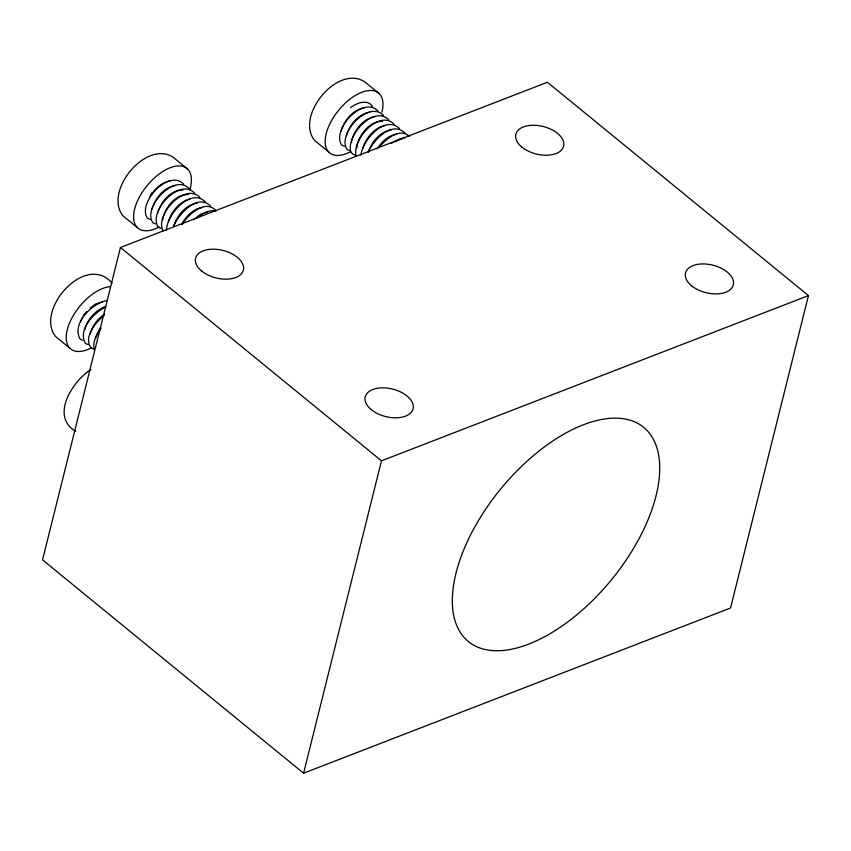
<?xml version="1.0" encoding="UTF-8"?>
<svg xmlns="http://www.w3.org/2000/svg" width="851" height="851" viewBox="0 0 851 851"><rect width="100%" height="100%" fill="white"/><g stroke="black" fill="none" stroke-linecap="round" stroke-linejoin="round"><path stroke-width="1.28" d="M166.456 230.387C166.477 215.165 190.454 187.167 205.282 201.815M360.877 155.127C362.632 140.33 384.684 114.481 399.545 128.586M162.658 220.005C164.626 207.857 175.115 194.358 188.252 194.507M351.537 142.383L351.782 140.096M356.803 147.925L357.048 145.649M120.438 247.492L42.55 559.873L303.584 773.208L730.562 607.976L808.45 295.595L547.416 82.26L120.438 247.492L381.471 460.827L808.45 295.595M303.584 773.208L381.471 460.827M84.749 329.624C87.515 319.625 94.908 310.594 104.673 306.796M90.142 334.039C92.291 325.933 97.631 318.71 104.556 314.04M95.535 338.443L96.737 334.592L100.716 327.561M152.127 208.921C155.265 198.081 163.86 187.337 175.476 185.444M157.52 213.324C160.807 202.24 170.306 189.773 182.859 190.103M168.296 222.132C171.328 211.622 179.455 201.304 190.507 198.879M173.689 226.536C176.827 215.697 185.422 204.963 197.038 203.07M341.006 131.288C344.134 120.448 352.729 109.715 364.345 107.822M346.4 135.692C349.527 124.852 358.122 114.119 369.738 112.226M352.091 139.139C355.399 128.692 363.856 118.438 375.131 116.63M357.175 144.5C360.462 133.426 369.962 120.948 382.514 121.289M362.569 148.904C365.59 138.405 373.727 128.086 384.769 125.65M368.26 152.35C371.568 141.915 380.025 131.65 391.3 129.841M80.43 321.731L82.611 317.285M173.561 226.111C178.667 214.229 197.74 192.815 210.676 206.219M368.313 151.904C373.663 139.713 392.066 120.459 404.938 133.001M84.419 314.147L83.43 316.019L86.802 311.498M149.914 196.687L152.297 192.496M150.808 195.304C155.201 188.539 161.743 182.082 170.083 181.04M182.274 223.058C186.784 215.792 193.517 208.601 202.421 207.474M377.206 148.829C381.62 141.947 388.216 135.309 396.694 134.245M101.099 328.284C96.737 334.422 92.014 342.198 94.44 349.974M182.018 224.664C188.22 214.548 205.091 198.815 216.058 210.623M378.918 147.563C385.45 139.415 399.747 127.065 409.597 136.522M90.153 308.051L95.631 303.998L102.705 301.754M193.496 219.771L200.74 214.122L207.814 211.878M196.709 218.303C201.985 213.718 208.899 209.686 216.133 210.899M104.173 315.413C95.684 322.71 83.366 336.422 90.844 347.857L93.546 349.016M90.993 369.462C73.356 380.418 49.635 415.905 75.643 431.329M391.3 143.362L398.662 139.287L402.076 138.649M350.591 107.641C356.505 103.035 367.483 98.673 372.6 106.566M395.587 141.638L402.151 138.319L405.438 137.617M105.822 306.86C93.695 312.934 77.569 329.326 85.451 343.453L88.153 344.612M107.162 300.488C92.131 303.254 71.441 323.231 80.058 339.049L82.76 340.209M344.41 146.276L341.708 145.117C331.241 129.682 363.249 95.269 377.982 110.97M349.804 150.68L347.102 149.521C336.634 134.086 368.632 99.673 383.375 115.374M355.186 155.084L352.484 153.925L350.697 151.638A38.603 19.977 -50.7 0 1 325.571 136.703A38.603 19.977 -50.7 0 1 360.313 92.887A38.603 19.977 -50.7 0 1 381.961 112.119M150.148 219.494L147.446 218.335C136.979 202.91 168.977 168.487 183.72 184.199M155.531 223.909L152.829 222.749C142.362 207.314 174.37 172.902 189.113 188.603M160.924 228.313L158.222 227.153C147.755 211.718 179.763 177.306 194.507 193.007M379.195 93.642L364.834 81.909C337.549 63.942 294.914 116.151 314.604 140.447L328.965 152.18M187.624 169.072L173.264 157.329C145.978 139.362 103.343 191.571 123.033 215.877L137.394 227.611M112.034 283.075C85.674 252.141 34.54 310.136 55.655 336.592L70.016 348.325M394.162 124.182C379.046 109.141 351.75 139.883 356.09 156.041M388.769 119.778C373.663 104.737 346.357 135.479 350.697 151.638M199.889 197.411C185.103 181.923 154.478 215.133 163.02 230.791M91.738 347.708A38.603 19.977 -50.7 0 1 67.708 328.114A38.603 19.977 -50.7 0 1 109.715 286.702M159.126 226.994A38.603 19.977 -50.7 0 1 134.128 211.399A38.603 19.977 -50.7 0 1 170.136 167.743A38.603 19.977 -50.7 0 1 189.752 189.858M521.94 147.127A24.626 14.19 14 0 0 562.745 148.351A24.626 14.19 14 0 0 534.492 125.257A24.626 14.19 14 0 0 521.94 147.127M371.366 409.725A24.626 14.19 14 0 0 412.182 410.937A24.626 14.19 14 0 0 383.929 387.843A24.626 14.19 14 0 0 371.366 409.725M201.698 271.054A24.626 14.19 14 0 0 242.514 272.277A24.626 14.19 14 0 0 214.261 249.183A24.626 14.19 14 0 0 201.698 271.054M691.608 285.798A24.626 14.19 14 0 0 732.424 287.021A24.626 14.19 14 0 0 704.16 263.927A24.626 14.19 14 0 0 691.608 285.798M555.469 630.378A138.394 71.622 -50.7 0 0 646.058 429.457A138.394 71.622 -50.7 0 0 466.518 543.374A138.394 71.622 -50.7 0 0 555.469 630.378"/></g></svg>
